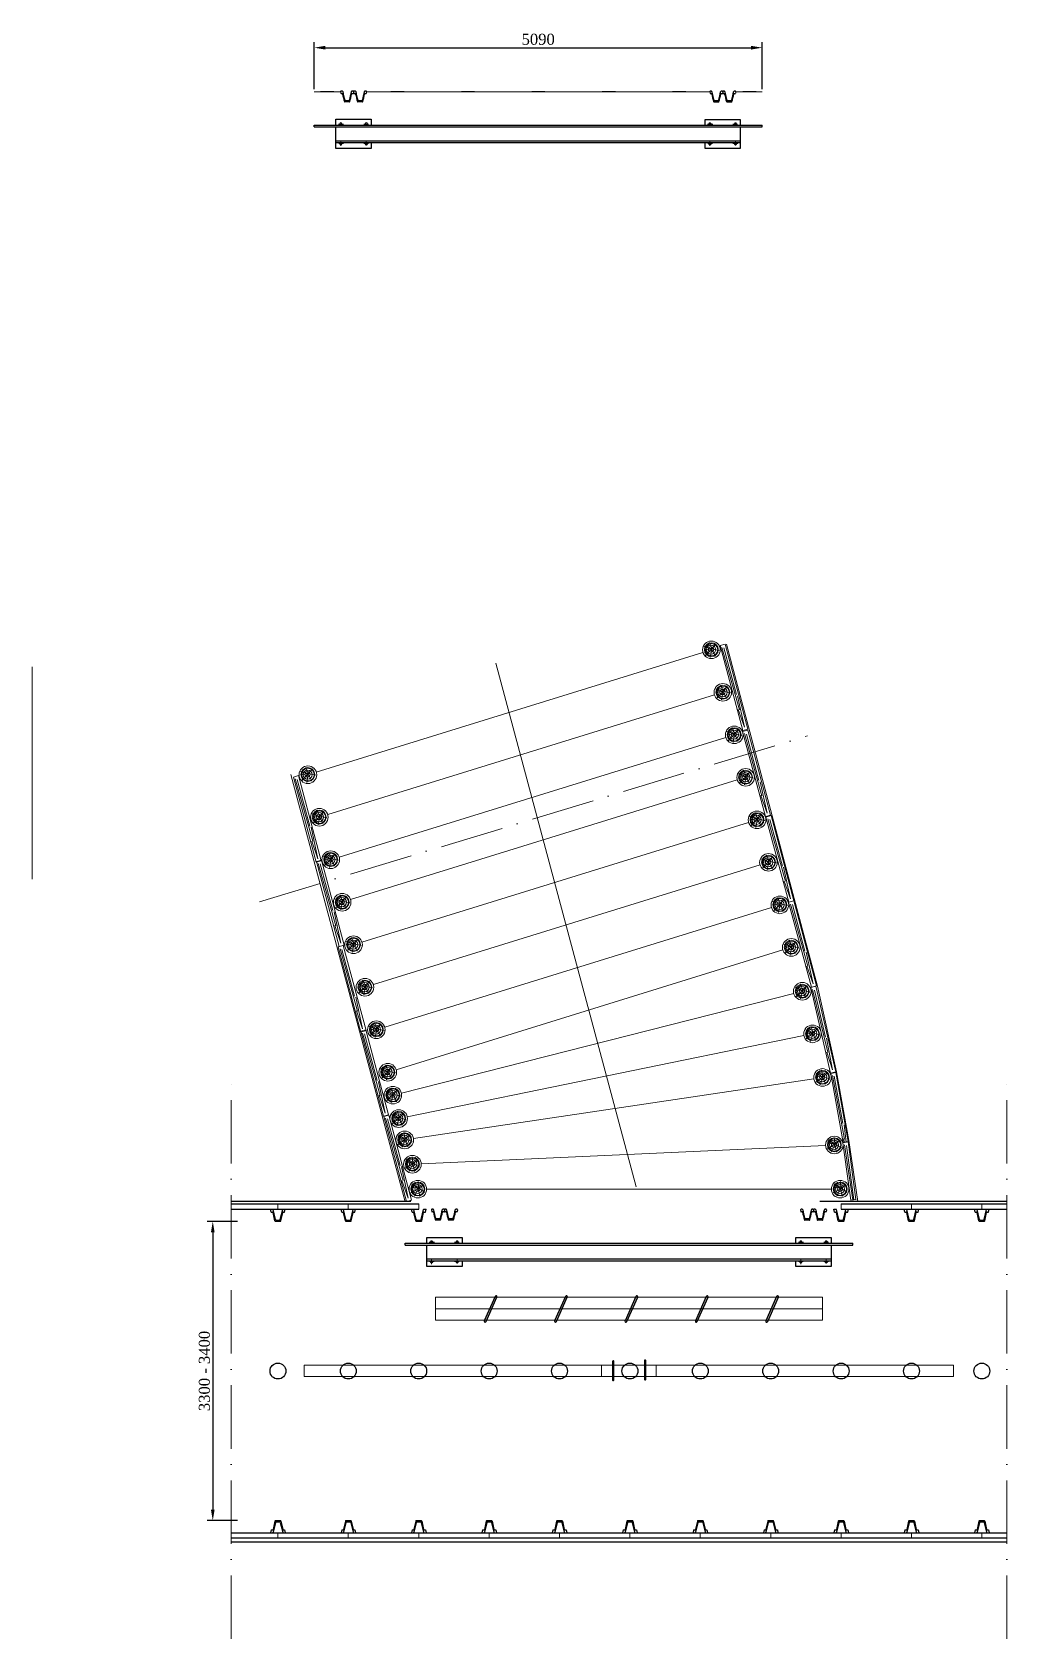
# Model space of a CAD drawing. Header units: millimetres. Extents: x -46762 to 217101, y -107409 to 31524.
# Drawn here: x 119508 to 130585, y -54000 to -35748 of the extents above; entities that cross this region are included whole.
import ezdxf

# ---------------------------------------------------------------- set-up
doc = ezdxf.new("R2010")
doc.units = ezdxf.units.MM
doc.linetypes.add('ACAD_ISO10W100', pattern=[18, 12, -3, 0, -3])
doc.styles.get("Standard").update_dxf_attribs({"font": 'TIMES.TTF'})
doc.dimstyles.new('ISO-25', dxfattribs={"dimscale": 50, "dimtxt": 2.5, "dimasz": 2.5, "dimexe": 1.25, "dimexo": 0.625, "dimtad": 1, "dimdec": 0, "dimtxsty": 'Standard', "dimcen": 2.5, "dimadec": 0, "dimazin": 0, "dimtfac": 1, "dimtdec": 0, "dimtmove": 0, "dimatfit": 3, "dimfxl": 1, "dimarcsym": 0})

# ---------------------------------------------------------------- blocks, each defined once
blk = doc.blocks.new('*D253')
at = {"color": 0, "lineweight": -2}
for p, q in [((121842, -49257), (121499, -49257)), ((121561, -49382), (121561, -52532)), ((121842, -52657), (121499, -52657))]:
    blk.add_line(p, q, dxfattribs=at)
at = {"color": 0, "lineweight": 15}
for points in [[(121540, -49382), (121582, -49382), (121561, -49257)], [(121540, -52532), (121582, -52532), (121561, -52657)]]:
    blk.add_solid(points, dxfattribs=at)
at = {"layer": 'Defpoints', "color": 0, "lineweight": 15}
for p in [(121874, -49257), (121561, -52657), (121874, -52657)]:
    blk.add_point(p, dxfattribs=at)
at = {"color": 0, "lineweight": 0, "insert": (121466, -50957), "char_height": 125, "attachment_point": 5, "rotation": 90}
blk.add_mtext('3300 - 3400', dxfattribs=at)
blk = doc.blocks.new('*D276')
at = {"color": 0, "lineweight": -2}
for p, q in [((122714, -36394), (122714, -35863)), ((122839, -35925), (127679, -35925)), ((127804, -36395), (127804, -35863))]:
    blk.add_line(p, q, dxfattribs=at)
at = {"color": 0, "lineweight": 15}
for points in [[(122839, -35904), (122839, -35946), (122714, -35925)], [(127679, -35904), (127679, -35946), (127804, -35925)]]:
    blk.add_solid(points, dxfattribs=at)
at = {"layer": 'Defpoints', "color": 0, "lineweight": 15}
for p in [(127804, -35925), (122714, -36425), (127804, -36426)]:
    blk.add_point(p, dxfattribs=at)
at = {"color": 0, "lineweight": 15, "insert": (125259, -35830), "char_height": 125, "attachment_point": 5}
blk.add_mtext('5090', dxfattribs=at)
blk = doc.blocks.new('сопрсв')
at = {"color": 7, "lineweight": 15}
for p, q in [((123014, -44961), (122714, -44961)), ((123309, -44961), (127209, -44961)), ((127804, -44962), (127504, -44962))]:
    blk.add_line(p, q, dxfattribs=at)
at = {"color": 1, "lineweight": 30}
for p, q in [((122936, -44961), (122786, -44961)), ((123736, -44961), (123586, -44961)), ((124536, -44961), (124386, -44961)), ((125336, -44961), (125186, -44961)), ((126136, -44961), (125986, -44961)), ((126936, -44961), (126786, -44961)), ((127736, -44961), (127586, -44961))]:
    blk.add_line(p, q, dxfattribs=at)
at = {"color": 7, "lineweight": 30}
for p, q in [((123014, -44961), (123017, -44979)), ((123033, -44954), (123020, -44954)), ((123031, -44983), (123022, -44983)), ((123113, -45077), (123063, -45077)), ((123106, -45064), (123070, -45064)), ((123155, -44954), (123143, -44954)), ((123154, -44983), (123144, -44983)), ((123161, -44961), (123159, -44979)), ((123161, -44961), (123164, -44979)), ((123180, -44954), (123167, -44954)), ((123179, -44983), (123169, -44983)), ((123260, -45077), (123210, -45077)), ((123253, -45064), (123217, -45064)), ((123303, -44954), (123290, -44954)), ((123301, -44983), (123292, -44983)), ((123309, -44961), (123306, -44979)), ((127209, -44961), (127212, -44979)), ((127228, -44955), (127215, -44955)), ((127226, -44984), (127217, -44984)), ((127308, -45078), (127257, -45078)), ((127300, -45065), (127265, -45065)), ((127350, -44955), (127338, -44955)), ((127349, -44984), (127339, -44984)), ((127356, -44961), (127354, -44979)), ((127356, -44961), (127359, -44979)), ((127375, -44955), (127362, -44955)), ((127374, -44984), (127364, -44984)), ((127455, -45078), (127405, -45078)), ((127448, -45065), (127412, -45065)), ((127498, -44955), (127485, -44955)), ((127496, -44984), (127487, -44984)), ((127504, -44961), (127501, -44979)), ((122714, -45361), (122714, -45339)), ((122714, -45339), (127804, -45339)), ((122714, -45361), (127804, -45361)), ((122961, -45339), (122961, -45274)), ((122961, -45274), (123361, -45274)), ((122961, -45604), (122961, -45361)), ((123361, -45274), (123361, -45339)), ((127156, -45339), (127156, -45275)), ((127156, -45275), (127556, -45275)), ((127556, -45275), (127556, -45339)), ((127556, -45361), (127556, -45605)), ((127804, -45361), (127804, -45339)), ((122961, -45604), (122961, -45489)), ((122961, -45517), (127556, -45517)), ((122961, -45539), (127556, -45539)), ((123361, -45604), (122961, -45604)), ((123361, -45539), (123361, -45604)), ((123361, -45539), (123361, -45604)), ((127156, -45605), (127156, -45539)), ((127156, -45605), (127156, -45539)), ((127556, -45605), (127156, -45605)), ((127556, -45490), (127556, -45605))]:
    blk.add_line(p, q, dxfattribs=at)
at = {"color": 7, "lineweight": 0}
for p, q in [((123134, -44973), (123132, -44989)), ((123282, -44973), (123279, -44989)), ((127329, -44974), (127327, -44989)), ((127477, -44974), (127474, -44989)), ((122989, -45329), (123047, -45329)), ((123277, -45329), (123330, -45329)), ((127184, -45330), (127242, -45330)), ((127472, -45330), (127524, -45330)), ((123045, -45549), (122992, -45549)), ((123016, -45576), (123016, -45521)), ((123331, -45549), (123277, -45549)), ((123306, -45524), (123306, -45572)), ((127240, -45550), (127187, -45550)), ((127211, -45577), (127211, -45522)), ((127526, -45550), (127472, -45550)), ((127501, -45525), (127501, -45572))]:
    blk.add_line(p, q, dxfattribs=at)
at = {"color": 7, "lineweight": 30}
for centre, radius, start, end in [((123020, -44960), 6, 89.4059, 190.0171), ((123022, -44978), 5, 187.3588, 270.4373), ((123031, -44988), 5, 11.7531, 90), ((123033, -44960), 6, 8.1892, 90), ((124947, -44570), 1956, 192.3164, 194.8984), ((123770, -44849), 740, 188.5604, 196.3213), ((123063, -45071), 6, 194.7607, 271.3936), ((123070, -45054), 10, 196.5352, 273.6486), ((123106, -45054), 10, 266.3514, 343.4648), ((123113, -45071), 6, 268.6064, 345.2393), ((122405, -44849), 740, 343.6787, 351.4396), ((121228, -44570), 1956, 345.1016, 347.6836), ((123143, -44960), 6, 90, 171.8108), ((123144, -44988), 5, 90, 168.2469), ((123154, -44978), 5, 269.5627, 352.6412), ((123155, -44960), 6, 349.9829, 90.5941), ((123167, -44960), 6, 89.4059, 190.0171), ((123169, -44978), 5, 187.3588, 270.4373), ((123179, -44988), 5, 11.7531, 90), ((123180, -44960), 6, 8.1892, 90), ((125095, -44570), 1956, 192.3164, 194.8984), ((123918, -44849), 740, 188.5604, 196.3213), ((123210, -45071), 6, 194.7607, 271.3936), ((123217, -45054), 10, 196.5352, 273.6486), ((123253, -45054), 10, 266.3514, 343.4648), ((123260, -45071), 6, 268.6064, 345.2393), ((122553, -44849), 740, 343.6787, 351.4396), ((121376, -44570), 1956, 345.1016, 347.6836), ((123290, -44960), 6, 90, 171.8108), ((123292, -44988), 5, 90, 168.2469), ((123301, -44978), 5, 269.5627, 352.6412), ((123303, -44960), 6, 349.9829, 90.5941), ((127215, -44961), 6, 89.4059, 190.0171), ((127217, -44979), 5, 187.3588, 270.4373), ((127226, -44989), 5, 11.7531, 90), ((127228, -44961), 6, 8.1892, 90), ((129142, -44570), 1956, 192.3164, 194.8984), ((127965, -44850), 740, 188.5604, 196.3213), ((127257, -45072), 6, 194.7607, 271.3936), ((127265, -45055), 10, 196.5352, 273.6486), ((127300, -45055), 10, 266.3514, 343.4648), ((127308, -45072), 6, 268.6064, 345.2393), ((126600, -44850), 740, 343.6787, 351.4396), ((125423, -44570), 1956, 345.1016, 347.6836), ((127338, -44961), 6, 90, 171.8108), ((127339, -44989), 5, 90, 168.2469), ((127349, -44979), 5, 269.5627, 352.6412), ((127350, -44961), 6, 349.9829, 90.5941), ((127362, -44961), 6, 89.4059, 190.0171), ((127364, -44979), 5, 187.3588, 270.4373), ((127374, -44989), 5, 11.7531, 90), ((127375, -44961), 6, 8.1892, 90), ((129289, -44570), 1956, 192.3164, 194.8984), ((128113, -44850), 740, 188.5604, 196.3213), ((127405, -45072), 6, 194.7607, 271.3936), ((127412, -45055), 10, 196.5352, 273.6486), ((127448, -45055), 10, 266.3514, 343.4648), ((127455, -45072), 6, 268.6064, 345.2393), ((126748, -44850), 740, 343.6787, 351.4396), ((125571, -44570), 1956, 345.1016, 347.6836), ((127485, -44961), 6, 90, 171.8108), ((127487, -44989), 5, 90, 168.2469), ((127496, -44979), 5, 269.5627, 352.6412), ((127498, -44961), 6, 349.9829, 90.5941), ((123016, -45329), 13.5, 312.2054, 227.7946), ((123306, -45329), 13.5, 312.2054, 227.7946), ((127211, -45330), 13.5, 314.1375, 225.8625), ((127501, -45330), 13.5, 314.1375, 225.8625), ((123016, -45549), 13.5, 132.2054, 47.7946), ((123306, -45549), 13.5, 132.2054, 47.7946), ((127211, -45550), 13.5, 130.1987, 49.8013), ((127501, -45550), 13.5, 130.1987, 49.8013)]:
    blk.add_arc(centre, radius, start, end, dxfattribs=at)
blk = doc.blocks.new('ст200')
at = {"color": 7, "lineweight": 15}
for points in [[(117040, -45309), (117115, -45362), (117027, -45411)], [(117111, -45284), (117115, -45362), (117037, -45347)], [(117069, -45449), (117116, -45360), (117189, -45402)], [(117177, -45320), (117112, -45362), (117130, -45452)]]:
    blk.add_lwpolyline(points, dxfattribs=at)
for centre, radius in [((117108, -45370), 100), ((117108, -45368), 79), ((117110, -45370), 70.8), ((117105, -45368), 52.1), ((117105, -45365), 30.3)]:
    blk.add_circle(centre, radius, dxfattribs=at)
blk = doc.blocks.new('дерама')
at = {"color": 7, "lineweight": 15}
blk.add_line((117208, -45370), (121808, -45370), dxfattribs=at)
for p in [(0, 0), (4800, 0)]:
    blk.add_blockref('ст200', p, dxfattribs=at)

msp = doc.modelspace()

# ---------------------------------------------------------------- hatches: boundary and pattern name
at = {"lineweight": 15}
h = msp.add_hatch(color=9, dxfattribs=at)
edge = h.paths.add_edge_path()
edge.add_line((124768.74, -50110.49), (124646.05, -50386.02))
edge.add_arc((124656.44, -50390.99), 11.52, 154.435844, 336.859317)
edge.add_line((124667.04, -50395.52), (124789.71, -50120.05))
edge.add_arc((124779.33, -50115.05), 11.52, 334.279566, 516.703039)
h = msp.add_hatch(color=9, dxfattribs=at)
edge = h.paths.add_edge_path()
edge.add_line((125568.74, -50110.49), (125446.05, -50386.02))
edge.add_arc((125456.44, -50390.99), 11.52, 154.435844, 336.859317)
edge.add_line((125467.04, -50395.52), (125589.71, -50120.05))
edge.add_arc((125579.33, -50115.05), 11.52, 334.279566, 516.703039)
h = msp.add_hatch(color=9, dxfattribs=at)
edge = h.paths.add_edge_path()
edge.add_line((126368.74, -50110.49), (126246.05, -50386.02))
edge.add_arc((126256.44, -50390.99), 11.52, 154.435844, 336.859317)
edge.add_line((126267.04, -50395.52), (126389.71, -50120.05))
edge.add_arc((126379.33, -50115.05), 11.52, 334.279566, 516.703039)
h = msp.add_hatch(color=9, dxfattribs=at)
edge = h.paths.add_edge_path()
edge.add_line((127168.74, -50110.49), (127046.05, -50386.02))
edge.add_arc((127056.44, -50390.99), 11.52, 154.435844, 336.859317)
edge.add_line((127067.04, -50395.52), (127189.71, -50120.05))
edge.add_arc((127179.33, -50115.05), 11.52, 334.279566, 516.703039)
h = msp.add_hatch(color=9, dxfattribs=at)
edge = h.paths.add_edge_path()
edge.add_line((127968.74, -50110.49), (127846.05, -50386.02))
edge.add_arc((127856.44, -50390.99), 11.52, 154.435844, 336.859317)
edge.add_line((127867.04, -50395.52), (127989.71, -50120.05))
edge.add_arc((127979.33, -50115.05), 11.52, 334.279566, 516.703039)
h = msp.add_hatch(color=9, dxfattribs=at)
edge = h.paths.add_edge_path()
edge.add_line((126104.41, -50847.98), (126103.73, -51057.44))
edge.add_arc((126111.73, -51057.68), 8, 178.253812, 360.677285)
edge.add_line((126119.73, -51057.58), (126120.41, -50848.18))
edge.add_arc((126112.41, -50847.91), 8, 358.097534, 540.521007)
h = msp.add_hatch(color=9, dxfattribs=at)
edge = h.paths.add_edge_path()
edge.add_line((126466.28, -50839.17), (126465.6, -51048.62))
edge.add_arc((126473.6, -51048.86), 8, 178.253812, 360.677285)
edge.add_line((126481.6, -51048.77), (126482.28, -50839.36))
edge.add_arc((126474.28, -50839.09), 8, 358.097534, 540.521007)

# ---------------------------------------------------------------- linework, layer by layer
at = {"color": 7, "lineweight": 15}
for p, q in [((127545.78, -43445.03), (127345.77, -42737.06)), ((127368.05, -42743.42), (127511.49, -43272.68)), ((119508, -45369.52), (119508, -42957.24)), ((126371.13, -48863.8), (124777.91, -42917.85)), ((127802.47, -44423.32), (127602.46, -43715.35)), ((127624.74, -43721.71), (127768.18, -44250.97)), ((122698.19, -44939.28), (122498.18, -44231.31)), ((122520.46, -44237.68), (122663.89, -44766.94)), ((128068.09, -45393.59), (127868.07, -44685.62)), ((127890.35, -44691.98), (128033.79, -45221.24)), ((122959.68, -45899.17), (122759.67, -45191.2)), ((122781.95, -45197.57), (122925.39, -45726.83)), ((128325.04, -46360.05), (128125.03, -45652.09)), ((128147.31, -45658.45), (128290.75, -46187.71)), ((123206.9, -46870.17), (123006.89, -46162.2)), ((123029.17, -46168.57), (123172.61, -46697.83)), ((128551.62, -47336.54), (128376.47, -46622.01)), ((128398.52, -46629.15), (128523.37, -47163.1)), ((123463.47, -47827.87), (123263.46, -47119.91)), ((123285.74, -47126.27), (123429.17, -47655.53)), ((128584.13, -47575.86), (128724.16, -48362.3)), ((128643.2, -47565.34), (128584.16, -47576.02)), ((128741.48, -48321.78), (128602.72, -47599.31)), ((128624.37, -47607.55), (128722.04, -48147.13)), ((128783.23, -48351.78), (128643.2, -47565.34)), ((123724.17, -48794.23), (123524.16, -48086.26)), ((123546.44, -48092.63), (123689.87, -48621.89)), ((128722.68, -48363.56), (128811.21, -49015.94)), ((128782.13, -48355.49), (128722.7, -48363.73)), ((128724.16, -48362.3), (128783.23, -48351.78)), ((128870.66, -49007.88), (128782.13, -48355.49)), ((128833.75, -49012.88), (128740.28, -48387.76)), ((128761.58, -48396.89), (128846.72, -49011.12)), ((122301.03, -49119.7), (122301.03, -49059.7)), ((123101.03, -49119.7), (123101.03, -49059.7)), ((123901.03, -49119.7), (123901.03, -49059.7)), ((128701.03, -49119.7), (128701.03, -49059.7)), ((128811.21, -49015.94), (128870.78, -49007.86)), ((129501.03, -49119.7), (129501.03, -49059.7)), ((130301.03, -49119.7), (130301.03, -49059.7)), ((126290.88, -50118.01), (124090.88, -50118.01)), ((124090.88, -50381.01), (124090.88, -50118.01)), ((128490.88, -50118.01), (126290.88, -50118.01)), ((128490.88, -50381.01), (128490.88, -50118.01)), ((126290.88, -50250.01), (124090.88, -50250.01)), ((128490.88, -50250.01), (126290.88, -50250.01)), ((126290.88, -50381.01), (124090.88, -50381.01)), ((128490.88, -50381.01), (126290.88, -50381.01)), ((122601.13, -50889.89), (122601.13, -51019.89)), ((122601.13, -50889.89), (126265.13, -50889.89)), ((125980.09, -50889.89), (125980.09, -51019.89)), ((126043.71, -50889.89), (129979.71, -50889.89)), ((126601.52, -50889.89), (126601.52, -51019.89)), ((129979.71, -50889.89), (129979.71, -51019.89)), ((122601.13, -51019.89), (126265.13, -51019.89)), ((126043.71, -51019.89), (129979.71, -51019.89)), ((122301.34, -52853.7), (122301.34, -52793.7)), ((123101.34, -52853.7), (123101.34, -52793.7)), ((123901.34, -52853.7), (123901.34, -52793.7)), ((124701.34, -52853.7), (124701.34, -52793.7)), ((125501.34, -52853.7), (125501.34, -52793.7)), ((126301.34, -52853.7), (126301.34, -52793.7)), ((127101.34, -52853.7), (127101.34, -52793.7)), ((127901.34, -52853.7), (127901.34, -52793.7)), ((128701.34, -52853.7), (128701.34, -52793.7)), ((129501.34, -52853.7), (129501.34, -52793.7)), ((130301.34, -52853.7), (130301.34, -52793.7))]:
    msp.add_line(p, q, dxfattribs=at)
at = {"color": 7, "linetype": 'ACAD_ISO10W100', "lineweight": 0, "ltscale": 60}
for p, q in [((122091.4, -45626.8), (128320.51, -43742.35)), ((121768.76, -53999.85), (121768.76, -47551)), ((130585.32, -53999.85), (130585.32, -47551))]:
    msp.add_line(p, q, dxfattribs=at)
for p, q in [((121768.76, -49027.12), (122820.46, -49027.12)), ((121768.76, -49059.7), (122820.46, -49059.7)), ((122820.46, -49027.12), (123123.98, -49027.12)), ((122820.46, -49059.7), (123123.98, -49059.7)), ((123123.98, -49027.12), (123811.78, -49027.12)), ((123123.98, -49059.7), (123901.19, -49059.7)), ((128459.38, -49027.12), (129224.62, -49027.12)), ((128701.03, -49059.7), (129224.62, -49059.7)), ((129224.62, -49027.12), (130585.32, -49027.12)), ((129224.62, -49059.7), (130585.32, -49059.7)), ((121768.76, -49119.7), (122820.46, -49119.7)), ((122218.37, -49119.7), (122241.64, -49119.7)), ((122225.86, -49151.7), (122218.42, -49119.7)), ((122225.86, -49151.7), (122241.52, -49151.7)), ((122267.86, -49251.96), (122247.39, -49156.44)), ((122274.05, -49235.26), (122247.47, -49124.3)), ((122361.1, -49119.7), (122384.37, -49119.7)), ((122820.46, -49119.7), (123123.98, -49119.7)), ((123018.37, -49119.7), (123041.64, -49119.7)), ((123025.86, -49151.7), (123018.42, -49119.7)), ((123025.86, -49151.7), (123041.52, -49151.7)), ((123067.86, -49251.96), (123047.39, -49156.44)), ((123074.05, -49235.26), (123047.47, -49124.3)), ((123123.98, -49119.7), (123901.19, -49119.7)), ((123161.1, -49119.7), (123184.37, -49119.7)), ((123818.37, -49119.7), (123841.64, -49119.7)), ((123825.86, -49151.7), (123818.42, -49119.7)), ((123825.86, -49151.7), (123841.52, -49151.7)), ((123867.86, -49251.96), (123847.39, -49156.44)), ((123874.05, -49235.26), (123847.47, -49124.3)), ((123961.1, -49119.7), (123984.37, -49119.7)), ((128618.37, -49119.7), (128641.64, -49119.7)), ((128618.42, -49119.7), (128641.64, -49119.7)), ((128625.86, -49151.7), (128618.42, -49119.7)), ((128625.86, -49151.7), (128641.52, -49151.7)), ((128667.86, -49251.96), (128647.39, -49156.44)), ((128674.05, -49235.26), (128647.47, -49124.3)), ((128701.03, -49119.7), (129224.62, -49119.7)), ((128761.1, -49119.7), (128784.37, -49119.7)), ((129224.62, -49119.7), (130585.32, -49119.7)), ((129418.37, -49119.7), (129441.64, -49119.7)), ((129425.86, -49151.7), (129418.42, -49119.7)), ((129425.86, -49151.7), (129441.52, -49151.7)), ((129467.86, -49251.96), (129447.39, -49156.44)), ((129474.05, -49235.26), (129447.47, -49124.3)), ((129561.1, -49119.7), (129584.37, -49119.7)), ((130218.37, -49119.7), (130241.64, -49119.7)), ((130225.86, -49151.7), (130218.42, -49119.7)), ((130225.86, -49151.7), (130241.52, -49151.7)), ((130267.86, -49251.96), (130247.39, -49156.44)), ((130274.05, -49235.26), (130247.47, -49124.3)), ((130361.1, -49119.7), (130384.37, -49119.7)), ((122267.86, -52661.44), (122247.39, -52756.96)), ((122274.05, -52678.14), (122247.47, -52789.1)), ((122273.72, -52656.7), (122329.02, -52656.7)), ((122284.75, -52669.7), (122318, -52669.7)), ((122328.69, -52678.14), (122355.27, -52789.1)), ((122334.89, -52661.44), (122355.36, -52756.96)), ((123067.86, -52661.44), (123047.39, -52756.96)), ((123074.05, -52678.14), (123047.47, -52789.1)), ((123073.72, -52656.7), (123129.02, -52656.7)), ((123084.75, -52669.7), (123118, -52669.7)), ((123128.69, -52678.14), (123155.27, -52789.1)), ((123134.89, -52661.44), (123155.36, -52756.96)), ((123867.86, -52661.44), (123847.39, -52756.96)), ((123874.05, -52678.14), (123847.47, -52789.1)), ((123873.72, -52656.7), (123929.02, -52656.7)), ((123884.75, -52669.7), (123918, -52669.7)), ((123928.69, -52678.14), (123955.27, -52789.1)), ((123934.89, -52661.44), (123955.36, -52756.96)), ((124667.86, -52661.44), (124647.39, -52756.96)), ((124674.05, -52678.14), (124647.47, -52789.1)), ((124673.72, -52656.7), (124729.02, -52656.7)), ((124684.75, -52669.7), (124718, -52669.7)), ((124728.69, -52678.14), (124755.27, -52789.1)), ((124734.89, -52661.44), (124755.36, -52756.96)), ((125467.86, -52661.44), (125447.39, -52756.96)), ((125474.05, -52678.14), (125447.47, -52789.1)), ((125473.72, -52656.7), (125529.02, -52656.7)), ((125484.75, -52669.7), (125518, -52669.7)), ((125528.69, -52678.14), (125555.27, -52789.1)), ((125534.89, -52661.44), (125555.36, -52756.96)), ((126267.86, -52661.44), (126247.39, -52756.96)), ((126274.05, -52678.14), (126247.47, -52789.1)), ((126273.72, -52656.7), (126329.02, -52656.7)), ((126284.75, -52669.7), (126318, -52669.7)), ((126328.69, -52678.14), (126355.27, -52789.1)), ((126334.89, -52661.44), (126355.36, -52756.96)), ((127067.86, -52661.44), (127047.39, -52756.96)), ((127074.05, -52678.14), (127047.47, -52789.1)), ((127073.72, -52656.7), (127129.02, -52656.7)), ((127084.75, -52669.7), (127118, -52669.7)), ((127128.69, -52678.14), (127155.27, -52789.1)), ((127134.89, -52661.44), (127155.36, -52756.96)), ((127867.86, -52661.44), (127847.39, -52756.96)), ((127874.05, -52678.14), (127847.47, -52789.1)), ((127873.72, -52656.7), (127929.02, -52656.7)), ((127884.75, -52669.7), (127918, -52669.7)), ((127928.69, -52678.14), (127955.27, -52789.1)), ((127934.89, -52661.44), (127955.36, -52756.96)), ((128667.86, -52661.44), (128647.39, -52756.96)), ((128674.05, -52678.14), (128647.47, -52789.1)), ((128673.72, -52656.7), (128729.02, -52656.7)), ((128684.75, -52669.7), (128718, -52669.7)), ((128728.69, -52678.14), (128755.27, -52789.1)), ((128734.89, -52661.44), (128755.36, -52756.96)), ((129467.86, -52661.44), (129447.39, -52756.96)), ((129474.05, -52678.14), (129447.47, -52789.1)), ((129473.72, -52656.7), (129529.02, -52656.7)), ((129484.75, -52669.7), (129518, -52669.7)), ((129528.69, -52678.14), (129555.27, -52789.1)), ((129534.89, -52661.44), (129555.36, -52756.96)), ((130267.86, -52661.44), (130247.39, -52756.96)), ((130274.05, -52678.14), (130247.47, -52789.1)), ((130273.72, -52656.7), (130329.02, -52656.7)), ((130284.75, -52669.7), (130318, -52669.7)), ((130328.69, -52678.14), (130355.27, -52789.1)), ((130334.89, -52661.44), (130355.36, -52756.96)), ((121768.76, -52793.7), (122820.46, -52793.7)), ((121768.76, -52853.7), (122820.46, -52853.7)), ((121768.76, -52895.96), (122820.46, -52895.96)), ((122218.37, -52793.7), (122241.64, -52793.7)), ((122225.86, -52761.7), (122218.42, -52793.7)), ((122225.86, -52761.7), (122241.52, -52761.7)), ((122361.1, -52793.7), (122384.37, -52793.7)), ((122361.22, -52761.7), (122376.8, -52761.7)), ((122376.8, -52761.7), (122384.22, -52793.7)), ((122820.46, -52793.7), (123123.98, -52793.7)), ((122820.46, -52853.7), (123123.98, -52853.7)), ((122820.46, -52895.96), (123123.98, -52895.96)), ((123018.37, -52793.7), (123041.64, -52793.7)), ((123025.86, -52761.7), (123018.42, -52793.7)), ((123025.86, -52761.7), (123041.52, -52761.7)), ((123123.98, -52793.7), (129224.62, -52793.7)), ((123123.98, -52853.7), (129224.62, -52853.7)), ((123123.98, -52895.96), (129224.62, -52895.96)), ((123161.1, -52793.7), (123184.37, -52793.7)), ((123161.22, -52761.7), (123176.8, -52761.7)), ((123176.8, -52761.7), (123184.22, -52793.7)), ((123818.37, -52793.7), (123841.64, -52793.7)), ((123825.86, -52761.7), (123818.42, -52793.7)), ((123825.86, -52761.7), (123841.52, -52761.7)), ((123961.1, -52793.7), (123984.37, -52793.7)), ((123961.22, -52761.7), (123976.8, -52761.7)), ((123976.8, -52761.7), (123984.22, -52793.7)), ((124618.37, -52793.7), (124641.64, -52793.7)), ((124625.86, -52761.7), (124618.42, -52793.7)), ((124625.86, -52761.7), (124641.52, -52761.7)), ((124761.1, -52793.7), (124784.37, -52793.7)), ((124761.22, -52761.7), (124776.8, -52761.7)), ((124776.8, -52761.7), (124784.22, -52793.7)), ((125418.37, -52793.7), (125441.64, -52793.7)), ((125425.86, -52761.7), (125418.42, -52793.7)), ((125425.86, -52761.7), (125441.52, -52761.7)), ((125561.1, -52793.7), (125584.37, -52793.7)), ((125561.22, -52761.7), (125576.8, -52761.7)), ((125576.8, -52761.7), (125584.22, -52793.7)), ((126218.37, -52793.7), (126241.64, -52793.7)), ((126225.86, -52761.7), (126218.42, -52793.7)), ((126225.86, -52761.7), (126241.52, -52761.7)), ((126361.1, -52793.7), (126384.37, -52793.7)), ((126361.22, -52761.7), (126376.8, -52761.7)), ((126376.8, -52761.7), (126384.22, -52793.7)), ((127018.37, -52793.7), (127041.64, -52793.7)), ((127025.86, -52761.7), (127018.42, -52793.7)), ((127025.86, -52761.7), (127041.52, -52761.7)), ((127161.1, -52793.7), (127184.37, -52793.7)), ((127161.22, -52761.7), (127176.8, -52761.7)), ((127176.8, -52761.7), (127184.22, -52793.7)), ((127818.37, -52793.7), (127841.64, -52793.7)), ((127825.86, -52761.7), (127818.42, -52793.7)), ((127825.86, -52761.7), (127841.52, -52761.7)), ((127961.1, -52793.7), (127984.37, -52793.7)), ((127961.22, -52761.7), (127976.8, -52761.7)), ((127976.8, -52761.7), (127984.22, -52793.7)), ((128618.37, -52793.7), (128641.64, -52793.7)), ((128625.86, -52761.7), (128618.42, -52793.7)), ((128625.86, -52761.7), (128641.52, -52761.7)), ((128761.1, -52793.7), (128784.37, -52793.7)), ((128761.22, -52761.7), (128776.8, -52761.7)), ((128776.8, -52761.7), (128784.22, -52793.7)), ((129224.62, -52793.7), (130585.32, -52793.7)), ((129224.62, -52853.7), (130585.32, -52853.7)), ((129224.62, -52895.96), (130585.32, -52895.96)), ((129418.37, -52793.7), (129441.64, -52793.7)), ((129425.86, -52761.7), (129418.42, -52793.7)), ((129425.86, -52761.7), (129441.52, -52761.7)), ((129561.1, -52793.7), (129584.37, -52793.7)), ((129561.22, -52761.7), (129576.8, -52761.7)), ((129576.8, -52761.7), (129584.22, -52793.7)), ((130218.37, -52793.7), (130241.64, -52793.7)), ((130225.86, -52761.7), (130218.42, -52793.7)), ((130225.86, -52761.7), (130241.52, -52761.7)), ((130361.1, -52793.7), (130384.37, -52793.7)), ((130361.22, -52761.7), (130376.8, -52761.7)), ((130376.8, -52761.7), (130384.22, -52793.7))]:
    msp.add_line(p, q)
at = {"color": 7}
for p, q in [((122273.72, -49256.7), (122329.02, -49256.7)), ((122284.75, -49243.7), (122318, -49243.7)), ((122328.69, -49235.26), (122355.27, -49124.3)), ((122334.89, -49251.96), (122355.36, -49156.44)), ((122361.1, -49119.7), (122384.37, -49119.7)), ((122361.22, -49151.7), (122376.8, -49151.7)), ((122376.8, -49151.7), (122384.22, -49119.7)), ((123073.72, -49256.7), (123129.02, -49256.7)), ((123084.75, -49243.7), (123118, -49243.7)), ((123128.69, -49235.26), (123155.27, -49124.3)), ((123134.89, -49251.96), (123155.36, -49156.44)), ((123161.1, -49119.7), (123184.37, -49119.7)), ((123161.22, -49151.7), (123176.8, -49151.7)), ((123176.8, -49151.7), (123184.22, -49119.7)), ((123873.72, -49256.7), (123929.02, -49256.7)), ((123884.75, -49243.7), (123918, -49243.7)), ((123928.69, -49235.26), (123955.27, -49124.3)), ((123934.89, -49251.96), (123955.36, -49156.44)), ((123961.1, -49119.7), (123984.37, -49119.7)), ((123961.22, -49151.7), (123976.8, -49151.7)), ((123976.8, -49151.7), (123984.22, -49119.7)), ((128673.72, -49256.7), (128729.02, -49256.7)), ((128684.75, -49243.7), (128718, -49243.7)), ((128728.69, -49235.26), (128755.27, -49124.3)), ((128734.89, -49251.96), (128755.36, -49156.44)), ((128761.1, -49119.7), (128784.37, -49119.7)), ((128761.22, -49151.7), (128776.8, -49151.7)), ((128776.8, -49151.7), (128784.22, -49119.7)), ((129473.72, -49256.7), (129529.02, -49256.7)), ((129484.75, -49243.7), (129518, -49243.7)), ((129528.69, -49235.26), (129555.27, -49124.3)), ((129534.89, -49251.96), (129555.36, -49156.44)), ((129561.1, -49119.7), (129584.37, -49119.7)), ((129561.22, -49151.7), (129576.8, -49151.7)), ((129576.8, -49151.7), (129584.22, -49119.7)), ((130273.72, -49256.7), (130329.02, -49256.7)), ((130284.75, -49243.7), (130318, -49243.7)), ((130328.69, -49235.26), (130355.27, -49124.3)), ((130334.89, -49251.96), (130355.36, -49156.44)), ((130361.1, -49119.7), (130384.37, -49119.7)), ((130361.22, -49151.7), (130376.8, -49151.7)), ((130376.8, -49151.7), (130384.22, -49119.7)), ((124768.74, -50110.49), (124646.05, -50386.02)), ((124667.04, -50395.52), (124789.71, -50120.05)), ((125568.74, -50110.49), (125446.05, -50386.02)), ((125467.04, -50395.52), (125589.71, -50120.05)), ((126368.74, -50110.49), (126246.05, -50386.02)), ((126267.04, -50395.52), (126389.71, -50120.05)), ((127168.74, -50110.49), (127046.05, -50386.02)), ((127067.04, -50395.52), (127189.71, -50120.05)), ((127968.74, -50110.49), (127846.05, -50386.02)), ((127867.04, -50395.52), (127989.71, -50120.05)), ((126104.41, -50847.98), (126103.73, -51057.44)), ((126119.73, -51057.58), (126120.41, -50848.18)), ((126466.28, -50839.17), (126465.6, -51048.62)), ((126481.6, -51048.77), (126482.28, -50839.36))]:
    msp.add_line(p, q, dxfattribs=at)
at = {"color": 7, "lineweight": 30}
for p, q in [((124045.9, -49126.43), (124048.61, -49144.54)), ((124064.71, -49119.7), (124051.86, -49119.7)), ((124063.09, -49148.7), (124053.54, -49148.7)), ((124144.79, -49242.7), (124094.5, -49242.7)), ((124137.49, -49229.7), (124101.8, -49229.7)), ((124187.43, -49119.7), (124174.58, -49119.7)), ((124185.75, -49148.7), (124176.19, -49148.7)), ((124193.39, -49126.43), (124190.68, -49144.54)), ((124193.39, -49126.43), (124196.1, -49144.54)), ((124212.2, -49119.7), (124199.34, -49119.7)), ((124210.58, -49148.7), (124201.03, -49148.7)), ((124292.27, -49242.7), (124241.99, -49242.7)), ((124284.98, -49229.7), (124249.28, -49229.7)), ((124334.92, -49119.7), (124322.06, -49119.7)), ((124333.23, -49148.7), (124323.68, -49148.7)), ((124340.87, -49126.43), (124338.16, -49144.54)), ((128240.82, -49126.74), (128243.53, -49144.85)), ((128259.63, -49120.01), (128246.78, -49120.01)), ((128258.02, -49149.01), (128248.46, -49149.01)), ((128339.71, -49243.01), (128289.42, -49243.01)), ((128332.41, -49230.01), (128296.72, -49230.01)), ((128382.35, -49120.01), (128369.5, -49120.01)), ((128380.67, -49149.01), (128371.12, -49149.01)), ((128388.31, -49126.74), (128385.6, -49144.85)), ((128388.31, -49126.74), (128391.02, -49144.85)), ((128407.12, -49120.01), (128394.26, -49120.01)), ((128405.5, -49149.01), (128395.95, -49149.01)), ((128487.19, -49243.01), (128436.91, -49243.01)), ((128479.9, -49230.01), (128444.2, -49230.01)), ((128529.84, -49120.01), (128516.98, -49120.01)), ((128528.15, -49149.01), (128518.6, -49149.01)), ((128535.79, -49126.74), (128533.08, -49144.85)), ((123993.42, -49504.7), (123993.42, -49439.7)), ((123993.42, -49439.7), (124393.42, -49439.7)), ((124393.42, -49439.7), (124393.42, -49504.7)), ((128188.34, -49504.7), (128188.34, -49440.01)), ((128188.34, -49440.01), (128588.34, -49440.01)), ((128588.34, -49440.01), (128588.34, -49504.7)), ((123745.95, -49526.7), (123745.95, -49504.7)), ((123745.95, -49504.7), (128835.95, -49504.7)), ((123745.95, -49526.7), (128835.95, -49526.7)), ((123993.42, -49769.7), (123993.42, -49526.7)), ((128588.34, -49526.7), (128588.34, -49770.01)), ((128835.95, -49526.7), (128835.95, -49504.7)), ((123993.42, -49769.7), (123993.42, -49654.7)), ((123993.42, -49682.7), (128588.34, -49682.7)), ((123993.42, -49704.7), (128588.34, -49704.7)), ((124393.42, -49769.7), (123993.42, -49769.7)), ((124393.42, -49704.7), (124393.42, -49769.7)), ((124393.42, -49704.7), (124393.42, -49769.7)), ((128188.34, -49770.01), (128188.34, -49704.7)), ((128188.34, -49770.01), (128188.34, -49704.7)), ((128588.34, -49770.01), (128188.34, -49770.01)), ((128588.34, -49655.01), (128588.34, -49770.01))]:
    msp.add_line(p, q, dxfattribs=at)
at = {"color": 7, "lineweight": 0}
for p, q in [((124166.39, -49138.83), (124163.58, -49154.41)), ((124313.88, -49138.83), (124311.07, -49154.41)), ((128361.32, -49139.14), (128358.5, -49154.72)), ((128508.8, -49139.14), (128505.99, -49154.72)), ((124021.23, -49494.7), (124078.82, -49494.7)), ((124308.83, -49494.7), (124361.51, -49494.7)), ((128216.15, -49495.01), (128273.74, -49495.01)), ((128503.76, -49495.01), (128556.43, -49495.01)), ((124076.63, -49714.7), (124024.15, -49714.7)), ((124048.42, -49741.74), (124048.42, -49686.94)), ((124362.87, -49714.7), (124308.83, -49714.7)), ((124338.42, -49689.87), (124338.42, -49737.36)), ((128271.55, -49715.01), (128219.07, -49715.01)), ((128243.34, -49742.05), (128243.34, -49687.25)), ((128557.79, -49715.01), (128503.76, -49715.01)), ((128533.34, -49690.18), (128533.34, -49737.67))]:
    msp.add_line(p, q, dxfattribs=at)
at = {"color": 7, "lineweight": 15}
for points in [[(127325.24, -42715.29), (127584.06, -43681.21), (127642.01, -43665.68), (127383.2, -42699.76), (127325.24, -42715.29)], [(128889.98, -49032.88), (128789.12, -48339.39), (128650.76, -47559.64), (128433.27, -46583.74), (127400.17, -42699.16)], [(127532.72, -43442.36), (127603.06, -43643.46), (127525.79, -43285.94)], [(127581.93, -43693.57), (127840.75, -44659.5), (127898.71, -44643.97), (127639.89, -43678.04), (127581.93, -43693.57)], [(123746.62, -49035.05), (122449.86, -44181.19)], [(122477.65, -44209.54), (122736.46, -45175.46), (122794.42, -45159.93), (122535.6, -44194.01), (122477.65, -44209.54)], [(127789.41, -44420.65), (127859.76, -44621.74), (127782.48, -44264.23)], [(127847.55, -44663.84), (128106.36, -45629.77), (128164.32, -45614.24), (127905.5, -44648.31), (127847.55, -44663.84)], [(122685.13, -44936.61), (122755.47, -45137.71), (122678.19, -44780.2)], [(122739.14, -45169.43), (122997.96, -46135.35), (123055.92, -46119.82), (122797.1, -45153.9), (122739.14, -45169.43)], [(128055.03, -45390.92), (128125.37, -45592.01), (128048.09, -45234.5)], [(128104.5, -45630.31), (128363.32, -46596.24), (128421.28, -46580.71), (128162.46, -45614.78), (128104.5, -45630.31)], [(122946.63, -45896.51), (123016.97, -46097.6), (122939.69, -45740.09)], [(122986.36, -46140.43), (123245.18, -47106.35), (123303.14, -47090.82), (123044.32, -46124.9), (122986.36, -46140.43)], [(128311.98, -46357.39), (128382.32, -46558.48), (128305.05, -46200.97)], [(123193.84, -46867.5), (123264.19, -47068.6), (123186.91, -46711.09)], [(128356.72, -46599.53), (128581.62, -47573.91), (128640.09, -47560.42), (128415.18, -46586.04), (128356.72, -46599.53)], [(123242.93, -47098.13), (123501.75, -48064.06), (123559.7, -48048.53), (123300.88, -47082.6), (123242.93, -47098.13)], [(128538.66, -47333.41), (128601.94, -47536.84), (128537.2, -47176.85)], [(123450.41, -47825.21), (123520.75, -48026.3), (123443.48, -47668.79)], [(123503.63, -48064.49), (123762.45, -49030.41), (123820.4, -49014.89), (123561.58, -48048.96), (123503.63, -48064.49)], [(128760.03, -48355.91), (128735.16, -48161.57)], [(128728.7, -48318.01), (128739.36, -48359.59)], [(123711.11, -48791.57), (123781.45, -48992.66), (123704.17, -48635.15)]]:
    msp.add_lwpolyline(points, dxfattribs=at)
for centre in [(122301.37, -50957.75), (123101.37, -50957.75), (123901.37, -50957.75), (124701.37, -50957.75), (125501.37, -50957.75), (126301.37, -50957.75), (127101.37, -50957.75), (127901.37, -50957.75), (128701.37, -50957.75), (129501.37, -50957.75), (130301.37, -50957.75)]:
    msp.add_circle(centre, 90)
for centre, radius, start, end in [((122241.52, -49157.7), 6, 12.094757, 90), ((122241.64, -49125.7), 6, 13.469517, 90), ((123041.52, -49157.7), 6, 12.094757, 90), ((123041.64, -49125.7), 6, 13.469517, 90), ((123841.52, -49157.7), 6, 12.094757, 90), ((123841.64, -49125.7), 6, 13.469517, 90), ((128641.52, -49157.7), 6, 12.094757, 90), ((128641.64, -49125.7), 6, 13.469517, 90), ((129441.52, -49157.7), 6, 12.094757, 90), ((129441.64, -49125.7), 6, 13.469517, 90), ((130241.52, -49157.7), 6, 12.094757, 90), ((130241.64, -49125.7), 6, 13.469517, 90), ((122273.72, -52662.7), 6, 90, 167.905243), ((122284.75, -52680.7), 11, 90, 166.530483), ((122318, -52680.7), 11, 13.469517, 90), ((122329.02, -52662.7), 6, 12.094757, 90), ((123073.72, -52662.7), 6, 90, 167.905243), ((123084.75, -52680.7), 11, 90, 166.530483), ((123118, -52680.7), 11, 13.469517, 90), ((123129.02, -52662.7), 6, 12.094757, 90), ((123873.72, -52662.7), 6, 90, 167.905243), ((123884.75, -52680.7), 11, 90, 166.530483), ((123918, -52680.7), 11, 13.469517, 90), ((123929.02, -52662.7), 6, 12.094757, 90), ((124673.72, -52662.7), 6, 90, 167.905243), ((124684.75, -52680.7), 11, 90, 166.530483), ((124718, -52680.7), 11, 13.469517, 90), ((124729.02, -52662.7), 6, 12.094757, 90), ((125473.72, -52662.7), 6, 90, 167.905243), ((125484.75, -52680.7), 11, 90, 166.530483), ((125518, -52680.7), 11, 13.469517, 90), ((125529.02, -52662.7), 6, 12.094757, 90), ((126273.72, -52662.7), 6, 90, 167.905243), ((126284.75, -52680.7), 11, 90, 166.530483), ((126318, -52680.7), 11, 13.469517, 90), ((126329.02, -52662.7), 6, 12.094757, 90), ((127073.72, -52662.7), 6, 90, 167.905243), ((127084.75, -52680.7), 11, 90, 166.530483), ((127118, -52680.7), 11, 13.469517, 90), ((127129.02, -52662.7), 6, 12.094757, 90), ((127873.72, -52662.7), 6, 90, 167.905243), ((127884.75, -52680.7), 11, 90, 166.530483), ((127918, -52680.7), 11, 13.469517, 90), ((127929.02, -52662.7), 6, 12.094757, 90), ((128673.72, -52662.7), 6, 90, 167.905243), ((128684.75, -52680.7), 11, 90, 166.530483), ((128718, -52680.7), 11, 13.469517, 90), ((128729.02, -52662.7), 6, 12.094757, 90), ((129473.72, -52662.7), 6, 90, 167.905243), ((129484.75, -52680.7), 11, 90, 166.530483), ((129518, -52680.7), 11, 13.469517, 90), ((129529.02, -52662.7), 6, 12.094757, 90), ((130273.72, -52662.7), 6, 90, 167.905243), ((130284.75, -52680.7), 11, 90, 166.530483), ((130318, -52680.7), 11, 13.469517, 90), ((130329.02, -52662.7), 6, 12.094757, 90), ((122241.52, -52755.7), 6, 270, 347.905243), ((122241.64, -52787.7), 6, 270, 346.530483), ((122361.1, -52787.7), 6, 193.469517, 270), ((122361.22, -52755.7), 6, 192.094757, 270), ((123041.52, -52755.7), 6, 270, 347.905243), ((123041.64, -52787.7), 6, 270, 346.530483), ((123161.1, -52787.7), 6, 193.469517, 270), ((123161.22, -52755.7), 6, 192.094757, 270), ((123841.52, -52755.7), 6, 270, 347.905243), ((123841.64, -52787.7), 6, 270, 346.530483), ((123961.1, -52787.7), 6, 193.469517, 270), ((123961.22, -52755.7), 6, 192.094757, 270), ((124641.52, -52755.7), 6, 270, 347.905243), ((124641.64, -52787.7), 6, 270, 346.530483), ((124761.1, -52787.7), 6, 193.469517, 270), ((124761.22, -52755.7), 6, 192.094757, 270), ((125441.52, -52755.7), 6, 270, 347.905243), ((125441.64, -52787.7), 6, 270, 346.530483), ((125561.1, -52787.7), 6, 193.469517, 270), ((125561.22, -52755.7), 6, 192.094757, 270), ((126241.52, -52755.7), 6, 270, 347.905243), ((126241.64, -52787.7), 6, 270, 346.530483), ((126361.1, -52787.7), 6, 193.469517, 270), ((126361.22, -52755.7), 6, 192.094757, 270), ((127041.52, -52755.7), 6, 270, 347.905243), ((127041.64, -52787.7), 6, 270, 346.530483), ((127161.1, -52787.7), 6, 193.469517, 270), ((127161.22, -52755.7), 6, 192.094757, 270), ((127841.52, -52755.7), 6, 270, 347.905243), ((127841.64, -52787.7), 6, 270, 346.530483), ((127961.1, -52787.7), 6, 193.469517, 270), ((127961.22, -52755.7), 6, 192.094757, 270), ((128641.52, -52755.7), 6, 270, 347.905243), ((128641.64, -52787.7), 6, 270, 346.530483), ((128761.1, -52787.7), 6, 193.469517, 270), ((128761.22, -52755.7), 6, 192.094757, 270), ((129441.52, -52755.7), 6, 270, 347.905243), ((129441.64, -52787.7), 6, 270, 346.530483), ((129561.1, -52787.7), 6, 193.469517, 270), ((129561.22, -52755.7), 6, 192.094757, 270), ((130241.52, -52755.7), 6, 270, 347.905243), ((130241.64, -52787.7), 6, 270, 346.530483), ((130361.1, -52787.7), 6, 193.469517, 270), ((130361.22, -52755.7), 6, 192.094757, 270)]:
    msp.add_arc(centre, radius, start, end)
at = {"color": 7}
for centre, radius, start, end in [((122273.72, -49250.7), 6, 192.094757, 270), ((122284.75, -49232.7), 11, 193.469517, 270), ((122318, -49232.7), 11, 270, 346.530483), ((122329.02, -49250.7), 6, 270, 347.905243), ((122361.1, -49125.7), 6, 90, 166.530483), ((122361.22, -49157.7), 6, 90, 167.905243), ((123073.72, -49250.7), 6, 192.094757, 270), ((123084.75, -49232.7), 11, 193.469517, 270), ((123118, -49232.7), 11, 270, 346.530483), ((123129.02, -49250.7), 6, 270, 347.905243), ((123161.1, -49125.7), 6, 90, 166.530483), ((123161.22, -49157.7), 6, 90, 167.905243), ((123873.72, -49250.7), 6, 192.094757, 270), ((123884.75, -49232.7), 11, 193.469517, 270), ((123918, -49232.7), 11, 270, 346.530483), ((123929.02, -49250.7), 6, 270, 347.905243), ((123961.1, -49125.7), 6, 90, 166.530483), ((123961.22, -49157.7), 6, 90, 167.905243), ((128673.72, -49250.7), 6, 192.094757, 270), ((128684.75, -49232.7), 11, 193.469517, 270), ((128718, -49232.7), 11, 270, 346.530483), ((128729.02, -49250.7), 6, 270, 347.905243), ((128761.1, -49125.7), 6, 90, 166.530483), ((128761.22, -49157.7), 6, 90, 167.905243), ((129473.72, -49250.7), 6, 192.094757, 270), ((129484.75, -49232.7), 11, 193.469517, 270), ((129518, -49232.7), 11, 270, 346.530483), ((129529.02, -49250.7), 6, 270, 347.905243), ((129561.1, -49125.7), 6, 90, 166.530483), ((129561.22, -49157.7), 6, 90, 167.905243), ((130273.72, -49250.7), 6, 192.094757, 270), ((130284.75, -49232.7), 11, 193.469517, 270), ((130318, -49232.7), 11, 270, 346.530483), ((130329.02, -49250.7), 6, 270, 347.905243), ((130361.1, -49125.7), 6, 90, 166.530483), ((130361.22, -49157.7), 6, 90, 167.905243), ((124779.33, -50115.05), 11.52, 334.279566, 156.703039), ((125579.33, -50115.05), 11.52, 334.279566, 156.703039), ((126379.33, -50115.05), 11.52, 334.279566, 156.703039), ((127179.33, -50115.05), 11.52, 334.279566, 156.703039), ((127979.33, -50115.05), 11.52, 334.279566, 156.703039), ((124656.44, -50390.99), 11.52, 154.435844, 336.859317), ((125456.44, -50390.99), 11.52, 154.435844, 336.859317), ((126256.44, -50390.99), 11.52, 154.435844, 336.859317), ((127056.44, -50390.99), 11.52, 154.435844, 336.859317), ((127856.44, -50390.99), 11.52, 154.435844, 336.859317), ((126112.41, -50847.91), 8, 358.097534, 180.521007), ((126474.28, -50839.09), 8, 358.097534, 180.521007), ((126111.73, -51057.68), 8, 178.253812, 0.677285), ((126473.6, -51048.86), 8, 178.253812, 0.677285)]:
    msp.add_arc(centre, radius, start, end, dxfattribs=at)
at = {"color": 7, "lineweight": 30}
for centre, radius, start, end in [((124051.86, -49125.7), 6, 89.405947, 190.017115), ((124053.54, -49143.7), 5, 187.358823, 270.437253), ((124063.09, -49153.7), 5, 11.753122, 90), ((124064.71, -49125.7), 6, 8.189232, 90), ((125979.04, -48735.33), 1956.09, 192.316351, 194.898432), ((124802.18, -49014.65), 739.78, 188.560365, 196.321285), ((124094.5, -49236.7), 6, 194.760681, 271.39358), ((124101.8, -49219.7), 10, 196.535218, 273.648603), ((124137.49, -49219.7), 10, 266.351397, 343.464782), ((124144.79, -49236.7), 6, 268.60642, 345.239319), ((123437.11, -49014.65), 739.78, 343.678715, 351.439635), ((122260.25, -48735.33), 1956.09, 345.101568, 347.683649), ((124174.58, -49125.7), 6, 90, 171.810768), ((124176.19, -49153.7), 5, 90, 168.246878), ((124185.75, -49143.7), 5, 269.562747, 352.641177), ((124187.43, -49125.7), 6, 349.982885, 90.594053), ((124199.34, -49125.7), 6, 89.405947, 190.017115), ((124201.03, -49143.7), 5, 187.358823, 270.437253), ((124210.58, -49153.7), 5, 11.753122, 90), ((124212.2, -49125.7), 6, 8.189232, 90), ((126126.52, -48735.33), 1956.09, 192.316351, 194.898432), ((124949.66, -49014.65), 739.78, 188.560365, 196.321285), ((124241.99, -49236.7), 6, 194.760681, 271.39358), ((124249.28, -49219.7), 10, 196.535218, 273.648603), ((124284.98, -49219.7), 10, 266.351397, 343.464782), ((124292.27, -49236.7), 6, 268.60642, 345.239319), ((123584.59, -49014.65), 739.78, 343.678715, 351.439635), ((122407.73, -48735.33), 1956.09, 345.101568, 347.683649), ((124322.06, -49125.7), 6, 90, 171.810768), ((124323.68, -49153.7), 5, 90, 168.246878), ((124333.23, -49143.7), 5, 269.562747, 352.641177), ((124334.92, -49125.7), 6, 349.982885, 90.594053), ((128246.78, -49126.01), 6, 89.405947, 190.017115), ((128248.46, -49144.01), 5, 187.358823, 270.437253), ((128258.02, -49154.01), 5, 11.753122, 90), ((128259.63, -49126.01), 6, 8.189232, 90), ((130173.96, -48735.64), 1956.09, 192.316351, 194.898432), ((128997.1, -49014.96), 739.78, 188.560365, 196.321285), ((128289.42, -49237.01), 6, 194.760681, 271.39358), ((128296.72, -49220.01), 10, 196.535218, 273.648603), ((128332.41, -49220.01), 10, 266.351397, 343.464782), ((128339.71, -49237.01), 6, 268.60642, 345.239319), ((127632.03, -49014.96), 739.78, 343.678715, 351.439635), ((126455.17, -48735.64), 1956.09, 345.101568, 347.683649), ((128369.5, -49126.01), 6, 90, 171.810768), ((128371.12, -49154.01), 5, 90, 168.246878), ((128380.67, -49144.01), 5, 269.562747, 352.641177), ((128382.35, -49126.01), 6, 349.982885, 90.594053), ((128394.26, -49126.01), 6, 89.405947, 190.017115), ((128395.95, -49144.01), 5, 187.358823, 270.437253), ((128405.5, -49154.01), 5, 11.753122, 90), ((128407.12, -49126.01), 6, 8.189232, 90), ((130321.45, -48735.64), 1956.09, 192.316351, 194.898432), ((129144.58, -49014.96), 739.78, 188.560365, 196.321285), ((128436.91, -49237.01), 6, 194.760681, 271.39358), ((128444.2, -49220.01), 10, 196.535218, 273.648603), ((128479.9, -49220.01), 10, 266.351397, 343.464782), ((128487.19, -49237.01), 6, 268.60642, 345.239319), ((127779.52, -49014.96), 739.78, 343.678715, 351.439635), ((126602.65, -48735.64), 1956.09, 345.101568, 347.683649), ((128516.98, -49126.01), 6, 90, 171.810768), ((128518.6, -49154.01), 5, 90, 168.246878), ((128528.15, -49144.01), 5, 269.562747, 352.641177), ((128529.84, -49126.01), 6, 349.982885, 90.594053), ((124048.42, -49494.7), 13.5, 312.205446, 227.794554), ((124338.42, -49494.7), 13.5, 312.205446, 227.794554), ((128243.34, -49495.01), 13.5, 314.137521, 225.862479), ((128533.34, -49495.01), 13.5, 314.137521, 225.862479), ((124048.42, -49714.7), 13.5, 132.205446, 47.794554), ((124338.42, -49714.7), 13.5, 132.205446, 47.794554), ((128243.34, -49715.01), 13.5, 130.198665, 49.801335), ((128533.34, -49715.01), 13.5, 130.198665, 49.801335)]:
    msp.add_arc(centre, radius, start, end, dxfattribs=at)

# ---------------------------------------------------------------- block references
at = {"color": 9, "lineweight": 15}
msp.add_blockref('сопрсв', (0, 8535.8), dxfattribs=at)
at = {"color": 7, "lineweight": 15}
for p, rotation in [((-2643.97, -35457.5), 17.1932617729863), ((-2514.3, -35940.4), 17.1932617729863), ((-2384.63, -36423.29), 17.1932617729863), ((-2254.96, -36906.18), 17.1932617729863), ((-2125.29, -37389.08), 17.19326177298726), ((-1995.62, -37871.97), 17.19326177298726), ((-1865.95, -38354.86), 17.19326177298726), ((-1736.29, -38837.76), 17.19326177298819), ((-1060.34, -32635.36), 14.23125670628712), ((-150.47, -27107.59), 11.56006903683481), ((1214.72, -20769.37), 8.49968417962491), ((4775.37, -8623.08), 2.612334354335845)]:
    msp.add_blockref('дерама', p, dxfattribs=dict(at, rotation=rotation))
msp.add_blockref('дерама', (6782.95, -3521.69), dxfattribs=at)

# ---------------------------------------------------------------- dimensions: what is measured, and where the dimension line sits
dim = msp.add_linear_dim(base=(127803.79, -35925.06), p1=(122714, -36425.49), p2=(127803.79, -36425.8), dimstyle='ISO-25', dxfattribs=at)
dim.commit()
dim.dimension.update_dxf_attribs({"geometry": '*D276', "text_midpoint": (125258.89, -35830.05)})
at = {"color": 7, "lineweight": 0}
dim = msp.add_linear_dim(base=(121561.11, -52656.7), p1=(121873.72, -49256.7), p2=(121873.72, -52656.7), angle=270, text='3300 - 3400', dimstyle='ISO-25', dxfattribs=at)
dim.commit()
dim.dimension.update_dxf_attribs({"geometry": '*D253', "text_midpoint": (121466.28, -50956.7)})

doc.saveas('drawing.dxf')
